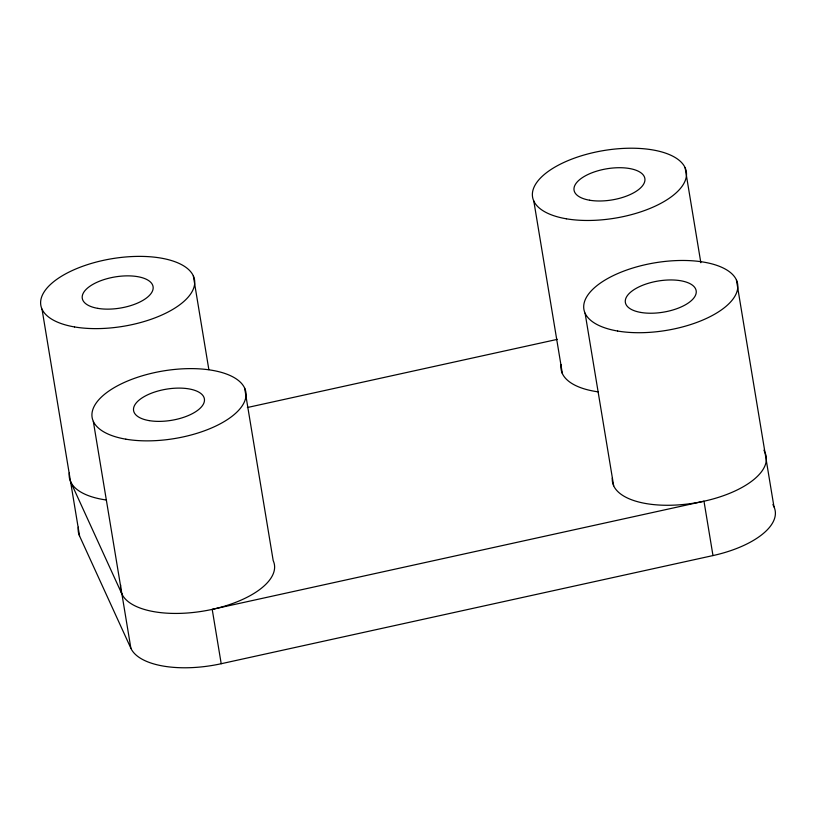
<?xml version="1.0" encoding="UTF-8"?>
<svg xmlns="http://www.w3.org/2000/svg" width="816" height="816" viewBox="0 0 816 816"><rect width="100%" height="100%" fill="white"/><g stroke="black" fill="none" stroke-linecap="round" stroke-linejoin="round"><path stroke-width="1.22" d="M247.37 407.521L557.379 339.344M42.014 309.142L79.58 536.051L130.886 648.292A77.908 34.272 -9.4 0 0 221.207 663.724L712.98 555.574A77.908 34.272 -9.4 0 0 773.986 506.858L736.42 279.949M763.929 450.197L764.99 452.513A77.908 34.272 -9.4 0 1 695.232 502.911A77.908 34.272 -9.4 0 1 612.316 478.064M772.925 504.553L773.986 506.858M70.584 481.695L121.89 593.946M685.114 167.708L700.842 262.742M712.98 555.574L703.984 501.218L212.211 609.368L221.207 663.724M585.103 313.232L613.673 485.795M533.797 200.981L562.367 373.544M244.637 388.1L273.207 560.663A77.908 34.272 -9.4 0 1 202.205 611.276A77.908 34.272 -9.4 0 1 120.676 585.072M193.331 275.859L208.855 369.638M93.32 421.382L130.886 648.292M598.271 391.874A77.908 34.272 -9.4 0 1 561.143 364.681M106.488 500.024A77.908 34.272 -9.4 0 1 69.37 472.831M79.58 536.051A77.908 34.272 -9.4 0 1 78.367 527.177M566.324 218.79A77.908 34.272 -9.4 0 0 686.327 176.572A77.908 34.272 -9.4 0 0 575.708 157.672A77.908 34.272 -9.4 0 0 566.324 218.79M589.58 200.216A35.884 15.79 -9.4 0 0 644.864 180.764A35.884 15.79 -9.4 0 0 593.915 172.064A35.884 15.79 -9.4 0 0 589.58 200.216M617.63 331.031A77.908 34.272 -9.4 0 0 737.633 288.823A77.908 34.272 -9.4 0 0 627.014 269.923A77.908 34.272 -9.4 0 0 617.63 331.031M640.897 312.457A35.884 15.79 -9.4 0 0 696.17 293.015A35.884 15.79 -9.4 0 0 645.221 284.305A35.884 15.79 -9.4 0 0 640.897 312.457M149.114 420.607A35.884 15.79 -9.4 0 0 204.388 401.166A35.884 15.79 -9.4 0 0 153.439 392.455A35.884 15.79 -9.4 0 0 149.114 420.607M125.848 439.181A77.908 34.272 -9.4 0 0 245.861 396.974A77.908 34.272 -9.4 0 0 135.242 378.073A77.908 34.272 -9.4 0 0 125.848 439.181M74.542 326.941A77.908 34.272 -9.4 0 0 194.545 284.723A77.908 34.272 -9.4 0 0 83.936 265.832A77.908 34.272 -9.4 0 0 74.542 326.941M97.808 308.366A35.884 15.79 -9.4 0 0 153.082 288.915A35.884 15.79 -9.4 0 0 102.133 280.214A35.884 15.79 -9.4 0 0 97.808 308.366"/></g></svg>
